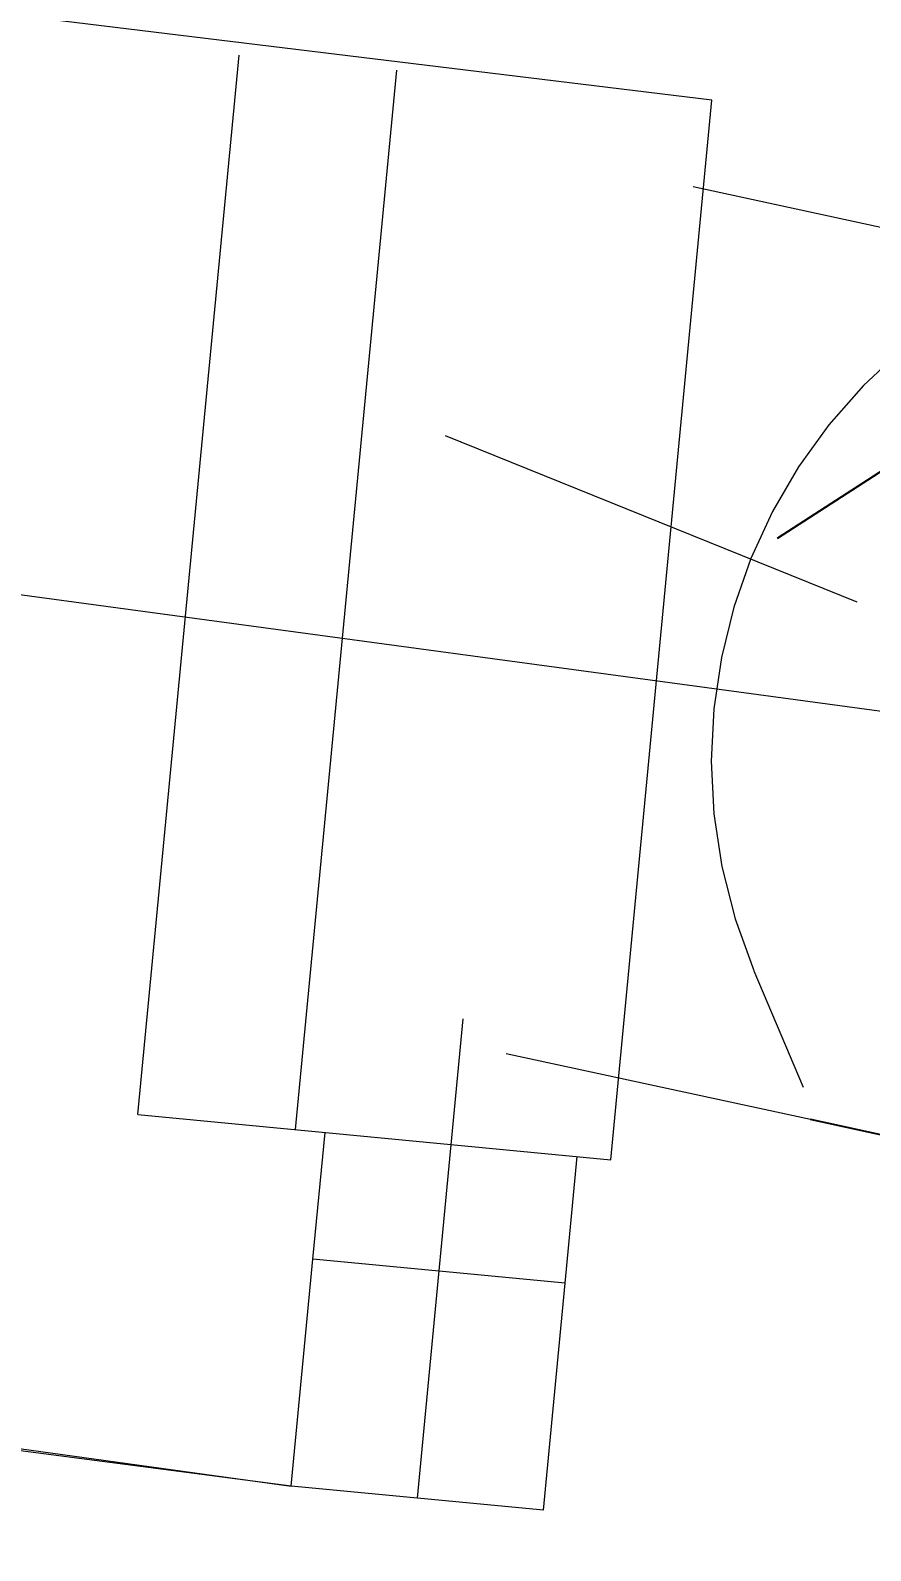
# Model space of a CAD drawing. Header units: millimetres. Extents: x -4 to 3776, y -4 to 4079.
# Drawn here: x 165.335 to 166.518, y 520.976 to 523.115 of the extents above; entities that cross this region are included whole.
import ezdxf
from ezdxf import colors
from ezdxf.entities.mleader import LeaderData, LeaderLine
from ezdxf.math import Vec2, Vec3

# ---------------------------------------------------------------- set-up
doc = ezdxf.new("R2010")
doc.units = ezdxf.units.MM
for name, pattern in [('ACAD_ISO04W100', [30, 24, -3, 0, -3]), ('CENTER', [2, 1.25, -0.25, 0.25, -0.25]), ('DASHED', [0.75, 0.5, -0.25]), ('PHANTOM2', [1.25, 0.625, -0.125, 0.125, -0.125, 0.125, -0.125])]:
    doc.linetypes.add(name, pattern=pattern)
for name, color, linetype, lineweight in [('3中心线层', 2, 'CENTER', 13), ('MODIFY_O_3', 6, 'PHANTOM2', 13), ('刻度', 3, 'ACAD_ISO04W100', 13)]:
    doc.layers.add(name, color=color, linetype=linetype, lineweight=lineweight)
doc.layers.add('4虚线层', color=6, linetype='DASHED')
doc.layers.add('BK_kedu', color=255, linetype='Continuous')
doc.styles.get("Standard").update_dxf_attribs({"font": 'arial.ttf'})

# ---------------------------------------------------------------- blocks, each defined once
blk = doc.blocks.new('xiang zuo qi zhong ji')
at = {"color": 7}
for p, q in [((-1.3019, 26.3993), (-17.193, 28.3378)), ((-19.0402, 27.9672), (-0.5448, 25.4697)), ((-17.5586, 26.6203), (-1.8941, 24.4487)), ((-2.1101, 24.9718), (-1.9676, 26.463)), ((-1.8882, 24.9506), (-1.7457, 26.4417)), ((-1.4444, 24.9082), (-1.3019, 26.3993)), ((-0.8334, 26.1705), (-1.3283, 26.2774)), ((-1.2428, 25.1743), (-1.1734, 25.0101)), ((-1.1634, 24.9647), (-1.5917, 25.0572)), ((-1.8636, 24.7682), (-1.8465, 24.9466)), ((-1.5085, 24.7343), (-1.4915, 24.9127)), ((-1.8941, 24.4487), (-1.8636, 24.7682)), ((-1.5085, 24.7343), (-1.8636, 24.7682)), ((-1.5085, 24.7343), (-1.8636, 24.7682)), ((-1.5391, 24.4148), (-1.5085, 24.7343)), ((-1.5391, 24.4148), (-1.8941, 24.4487))]:
    blk.add_line(p, q, dxfattribs=at)
blk.add_arc((-0.5448, 25.4697), 0.7579, 112.933, 202.933, dxfattribs=at)
at = {"layer": '3中心线层', "color": 7, "ltscale": 0.5}
for p, q in [((-1.8941, 24.4487), (-17.5862, 26.4909)), ((-1.6776, 25.9275), (0.588, 25.0118))]:
    blk.add_line(p, q, dxfattribs=at)
at = {"layer": '3中心线层', "color": 7, "ltscale": 10}
blk.add_line((-1.7166, 24.4317), (-1.6521, 25.1067), dxfattribs=at)
at = {"layer": '4虚线层', "color": 7}
for p, q in [((-0.8837, 25.9938), (-1.2102, 25.7828)), ((-0.6766, 24.8596), (-1.1634, 24.9647))]:
    blk.add_line(p, q, dxfattribs=at)
at = {"layer": 'MODIFY_O_3', "color": 7, "linetype": 'ByBlock', "ltscale": 1000}
blk.add_line((-2.1101, 24.9718), (-1.4444, 24.9082), dxfattribs=at)

msp = doc.modelspace()

# ---------------------------------------------------------------- block references
at = {"layer": '刻度', "color": 4, "lineweight": 25}
msp.add_blockref('xiang zuo qi zhong ji', (167.5963, 496.6175), dxfattribs=at)

# ---------------------------------------------------------------- leaders
at = {"layer": 'BK_kedu'}
ml = msp.add_multileader_mtext('Standard', dxfattribs=at)
ml.set_content('', color=256)
ml.set_leader_properties()
ml.build(insert=Vec2(0, 0))
ml.multileader.update_dxf_attribs({"text_right_attachment_type": 6, "dogleg_length": 0.36, "arrow_head_size": 0.18})
ctx = ml.context
ctx.base_point, ctx.char_height, ctx.arrow_head_size, ctx.landing_gap_size, ctx.plane_origin = Vec3(3775.9986, 4079.3284), 0.18, 0.18, 0.09, Vec3(3774.6386, 4079.3284)
ctx.right_attachment = 6
notes = []
notes.append((ctx, [(0, (0, 0, 0), (0, 0), (1, 0), 1, [])]))
ctx.mtext.insert, ctx.mtext.flow_direction = Vec3(3776.0886, 4079.4184), 5
for ctx, leaders in notes:
    for number, flags, end, landing, length, lines in leaders:
        leader = LeaderData()
        leader.index, (leader.has_last_leader_line, leader.has_dogleg_vector, leader.attachment_direction) = number, flags
        leader.last_leader_point, leader.dogleg_vector, leader.dogleg_length = Vec3(end), Vec3(landing), length
        for number, points, colour, breaks in lines:
            line = LeaderLine()
            line.index, line.vertices, line.color, line.breaks = number, Vec3.list(points), colors.encode_raw_color(colour), breaks
            leader.lines.append(line)
        ctx.leaders.append(leader)

doc.saveas('drawing.dxf')
